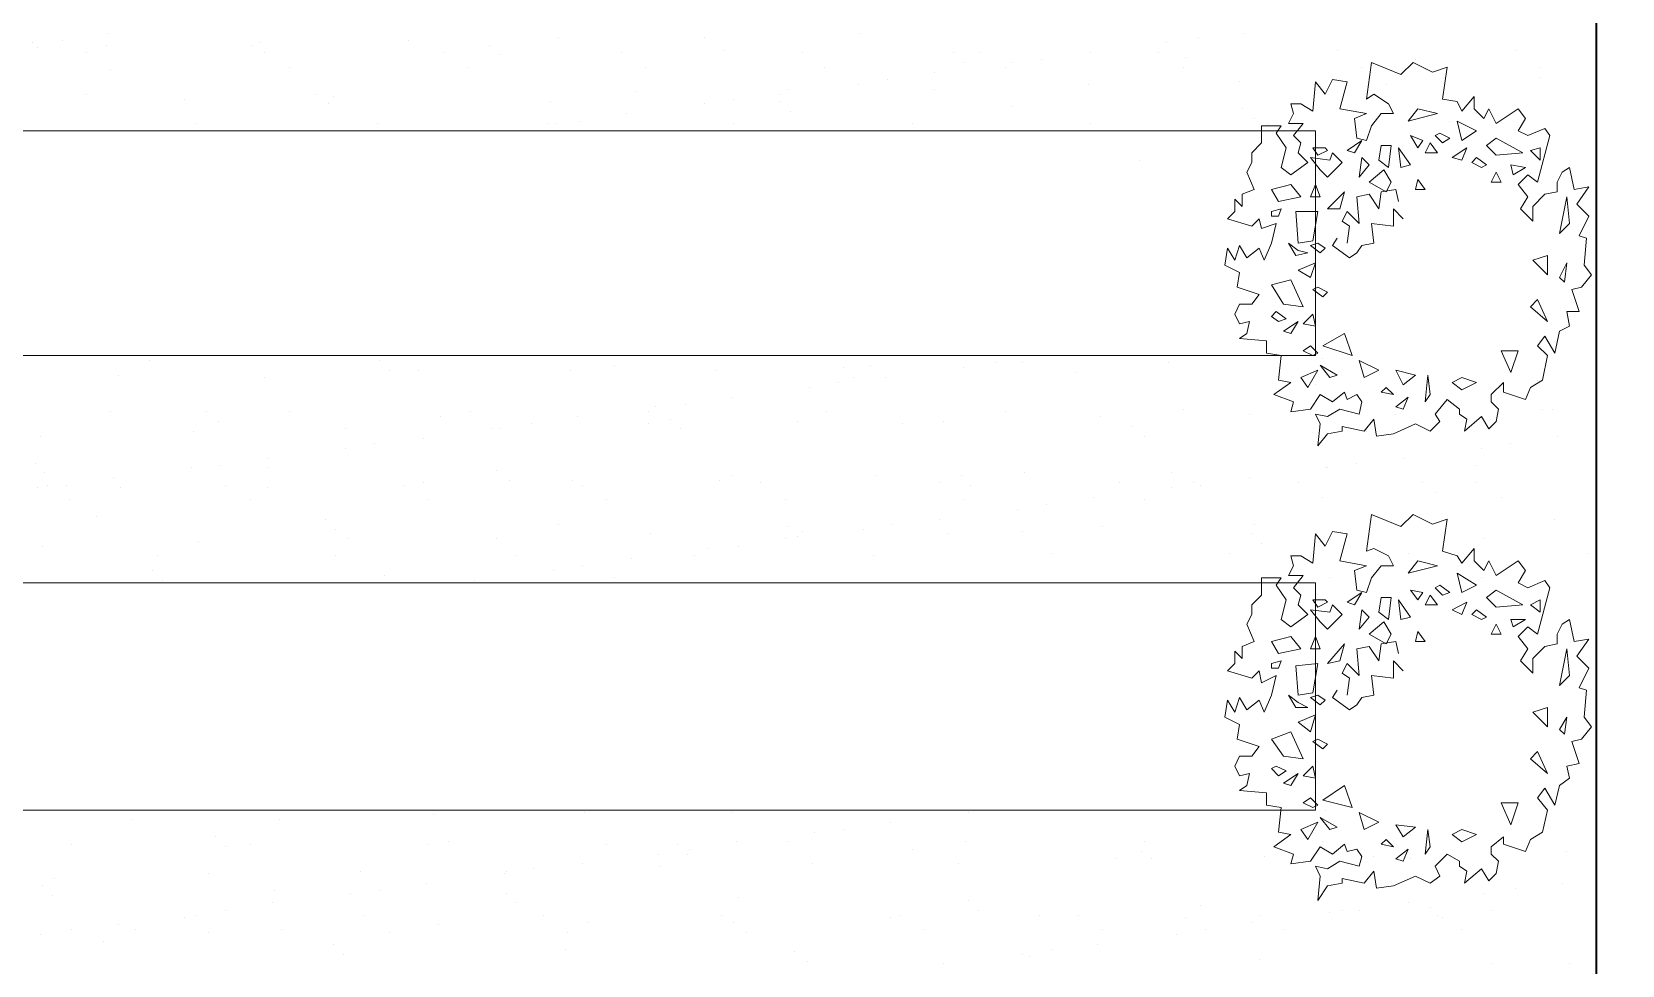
# Model space of a CAD drawing. Header units: millimetres. Extents: x 51.3 to 71.5, y 31.8 to 61.9.
# Drawn here: x 67.231 to 70.046, y 42.506 to 44.158 of the extents above; entities that cross this region are included whole.
import ezdxf

# ---------------------------------------------------------------- set-up
doc = ezdxf.new("R2010")
doc.units = ezdxf.units.MM
for name, color, linetype, true_color in [('PDF_05-hatch', 7, 'Continuous', 0x136633), ('PDF_Bloco', 7, 'Continuous', 0xf0f0f0), ('PDF_PISO', 7, 'Continuous', 0xb9b9b9), ('PDF_Vegetação', 7, 'Continuous', 0x00dd37)]:
    doc.layers.add(name, color=color, linetype=linetype, true_color=true_color)
doc.layers.add('PDF_COTAS', color=1, linetype='Continuous')
doc.layers.add('PDF_Parede Corte', color=7, linetype='Continuous')

msp = doc.modelspace()

# ---------------------------------------------------------------- linework, layer by layer
at = {"layer": 'PDF_05-hatch', "lineweight": 5}
for points in [[(69.6671, 44), (69.719, 44.013), (69.6844, 44.0216)], [(69.7536, 44), (69.7882, 43.9827), (69.7622, 43.9654)], [(69.559, 43.9481), (69.572, 43.9438), (69.5849, 43.9654)], [(69.6714, 43.9741), (69.693, 43.9654), (69.6844, 43.9525)], [(69.7147, 43.9741), (69.7276, 43.9611), (69.7406, 43.9697), (69.7233, 43.9784)], [(69.8703, 43.9438), (69.8227, 43.9395), (69.8055, 43.9568), (69.8227, 43.9697)], [(69.4942, 43.9352), (69.5114, 43.9135), (69.5244, 43.9006), (69.5504, 43.9265), (69.5331, 43.9438), (69.5287, 43.9308)], [(69.4985, 43.9525), (69.5071, 43.9395), (69.5244, 43.9481), (69.5201, 43.9525)], [(69.6152, 43.9308), (69.6325, 43.9179), (69.6368, 43.9568), (69.6195, 43.9568)], [(69.6498, 43.9525), (69.6714, 43.9222), (69.6541, 43.9179)], [(69.6974, 43.9438), (69.719, 43.9438), (69.706, 43.9611)], [(69.7449, 43.9352), (69.7622, 43.9308), (69.7709, 43.9525)], [(69.8833, 43.9481), (69.9006, 43.9308), (69.9006, 43.9525)], [(69.5849, 43.9352), (69.5979, 43.9222), (69.5806, 43.9006)], [(69.5979, 43.8919), (69.6282, 43.8746), (69.6368, 43.8919), (69.6239, 43.9135)], [(69.7795, 43.9265), (69.7968, 43.9179), (69.8055, 43.9222), (69.7882, 43.9352)], [(69.8141, 43.8919), (69.8314, 43.8919), (69.8227, 43.9092)], [(69.8487, 43.9222), (69.853, 43.9049), (69.8746, 43.9179)], [(69.425, 43.879), (69.4379, 43.8573), (69.4769, 43.866), (69.4596, 43.8876)], [(69.4942, 43.866), (69.5114, 43.866), (69.5028, 43.8876)], [(69.6801, 43.879), (69.6974, 43.879), (69.6844, 43.8962)], [(69.5244, 43.8444), (69.546, 43.8444), (69.5547, 43.8746)], [(69.425, 43.8314), (69.4379, 43.8314), (69.4423, 43.8444), (69.425, 43.84)], [(69.4725, 43.7838), (69.4985, 43.7882), (69.5071, 43.84), (69.4682, 43.84)], [(69.4898, 43.7665), (69.4682, 43.7622), (69.4552, 43.7838), (69.4725, 43.7709)], [(69.4942, 43.7795), (69.5114, 43.7665), (69.5201, 43.7752), (69.5071, 43.7838)], [(69.4725, 43.7363), (69.4942, 43.7233), (69.5028, 43.7492)], [(69.9135, 43.7276), (69.8876, 43.7536), (69.9135, 43.7622)], [(69.425, 43.7103), (69.4466, 43.6757), (69.4812, 43.6714), (69.4596, 43.719)], [(69.4985, 43.7017), (69.5158, 43.6887), (69.5244, 43.6974), (69.5071, 43.706)], [(69.8833, 43.6714), (69.8962, 43.6844), (69.9135, 43.6455)], [(69.425, 43.6541), (69.4379, 43.6455), (69.4509, 43.6498), (69.4336, 43.6628)], [(69.4812, 43.6412), (69.5028, 43.6368), (69.4985, 43.6584)], [(69.4466, 43.6282), (69.4596, 43.6239), (69.4725, 43.6455)], [(69.4812, 43.5936), (69.4985, 43.5849), (69.5071, 43.5893), (69.4942, 43.6022)], [(69.5158, 43.6022), (69.5677, 43.5849), (69.5547, 43.6239)], [(69.5806, 43.5763), (69.5893, 43.546), (69.6152, 43.559)], [(69.8487, 43.5547), (69.8314, 43.5936), (69.8617, 43.5936)], [(69.4898, 43.5287), (69.5071, 43.559), (69.4769, 43.546)], [(69.5114, 43.5677), (69.5287, 43.546), (69.5417, 43.5504)], [(69.6455, 43.559), (69.6585, 43.5331), (69.6801, 43.5504)], [(69.7017, 43.5504), (69.706, 43.5158), (69.6974, 43.5028)], [(69.7449, 43.5374), (69.7622, 43.5244), (69.7882, 43.5374), (69.7622, 43.546)], [(69.6195, 43.5201), (69.6412, 43.5158), (69.6282, 43.5287)], [(69.6455, 43.4942), (69.6585, 43.4898), (69.6671, 43.5114)], [(69.6671, 43.2001), (69.719, 43.2131), (69.6844, 43.2218)], [(69.7147, 43.1742), (69.7276, 43.1612), (69.7406, 43.1656), (69.7233, 43.1785)], [(69.7536, 43.2001), (69.7882, 43.1785), (69.7622, 43.1656)], [(69.4985, 43.1526), (69.5071, 43.1396), (69.5244, 43.1483), (69.5201, 43.1526)], [(69.559, 43.1483), (69.572, 43.1439), (69.5849, 43.1656)], [(69.6152, 43.131), (69.6325, 43.118), (69.6368, 43.1569), (69.6195, 43.1569)], [(69.6498, 43.1526), (69.6714, 43.1223), (69.6541, 43.118)], [(69.6714, 43.1699), (69.693, 43.1656), (69.6844, 43.1526)], [(69.6974, 43.1439), (69.719, 43.1439), (69.706, 43.1612)], [(69.7449, 43.1353), (69.7622, 43.1266), (69.7709, 43.1483)], [(69.8703, 43.1439), (69.8227, 43.1396), (69.8055, 43.1569), (69.8227, 43.1699)], [(69.8833, 43.1439), (69.9006, 43.131), (69.9006, 43.1526)], [(69.4942, 43.1353), (69.5114, 43.1137), (69.5244, 43.1007), (69.5504, 43.1266), (69.5331, 43.1439), (69.5287, 43.131)], [(69.5849, 43.1353), (69.5979, 43.1223), (69.5806, 43.1007)], [(69.7795, 43.1266), (69.7968, 43.118), (69.8055, 43.1223), (69.7882, 43.1353)], [(69.5979, 43.0921), (69.6282, 43.0748), (69.6368, 43.0921), (69.6239, 43.1137)], [(69.6801, 43.0791), (69.6974, 43.0791), (69.6844, 43.0964)], [(69.8141, 43.0921), (69.8314, 43.0921), (69.8227, 43.1094)], [(69.8487, 43.118), (69.853, 43.105), (69.8746, 43.118)], [(69.425, 43.0791), (69.4379, 43.0575), (69.4769, 43.0661), (69.4596, 43.0877)], [(69.4942, 43.0661), (69.5114, 43.0661), (69.5028, 43.0877)], [(69.5244, 43.0402), (69.546, 43.0445), (69.5547, 43.0748)], [(69.425, 43.0315), (69.4379, 43.0315), (69.4423, 43.0445), (69.425, 43.0402)], [(69.4725, 42.984), (69.4985, 42.9883), (69.5071, 43.0402), (69.4682, 43.0359)], [(69.4898, 42.9623), (69.4682, 42.9623), (69.4552, 42.984), (69.4725, 42.971)], [(69.4942, 42.9796), (69.5114, 42.9667), (69.5201, 42.9753), (69.5071, 42.984)], [(69.9135, 42.9278), (69.8876, 42.9537), (69.9135, 42.9623)], [(69.4725, 42.9364), (69.4942, 42.9191), (69.5028, 42.9494)], [(69.425, 42.9061), (69.4466, 42.8759), (69.4812, 42.8716), (69.4596, 42.9191)], [(69.4985, 42.9018), (69.5158, 42.8888), (69.5244, 42.8975), (69.5071, 42.9061)], [(69.8833, 42.8716), (69.8962, 42.8845), (69.9135, 42.8456)], [(69.425, 42.8543), (69.4379, 42.8413), (69.4509, 42.8499), (69.4336, 42.8586)], [(69.4466, 42.8283), (69.4596, 42.824), (69.4725, 42.8456)], [(69.4812, 42.8413), (69.5028, 42.837), (69.4985, 42.8586)], [(69.5158, 42.7981), (69.5677, 42.7851), (69.5547, 42.824)], [(69.4812, 42.7937), (69.4985, 42.7851), (69.5071, 42.7894), (69.4942, 42.8024)], [(69.8487, 42.7548), (69.8314, 42.7937), (69.8617, 42.7937)], [(69.4898, 42.7289), (69.5071, 42.7591), (69.4769, 42.7462)], [(69.5114, 42.7678), (69.5287, 42.7462), (69.5417, 42.7505)], [(69.5806, 42.7764), (69.5893, 42.7462), (69.6152, 42.7591)], [(69.6455, 42.7548), (69.6585, 42.7332), (69.6801, 42.7505)], [(69.6195, 42.7202), (69.6412, 42.7159), (69.6282, 42.7289)], [(69.7017, 42.7462), (69.706, 42.7159), (69.6974, 42.7029)], [(69.7449, 42.7375), (69.7622, 42.7246), (69.7882, 42.7375), (69.7622, 42.7462)], [(69.6455, 42.6943), (69.6585, 42.69), (69.6671, 42.7116)]]:
    msp.add_lwpolyline(points, close=True, dxfattribs=at)
for points in [[(69.559, 43.7838), (69.5633, 43.8141), (69.5504, 43.8227), (69.559, 43.84), (69.5806, 43.8184), (69.5763, 43.866), (69.5979, 43.8703), (69.6152, 43.8444), (69.6195, 43.8746), (69.6455, 43.879), (69.6498, 43.8573)], [(69.6585, 43.8271), (69.6412, 43.8444), (69.6412, 43.8141), (69.6022, 43.8184), (69.6066, 43.7838), (69.5849, 43.7795), (69.5763, 43.7665), (69.5633, 43.7579), (69.5331, 43.7795), (69.5417, 43.7925)], [(69.559, 42.984), (69.5633, 43.0142), (69.5504, 43.0229), (69.559, 43.0402), (69.5806, 43.0186), (69.5763, 43.0661), (69.5979, 43.0704), (69.6152, 43.0445), (69.6195, 43.0748), (69.6455, 43.0791), (69.6498, 43.0575)], [(69.6585, 43.0272), (69.6412, 43.0445), (69.6412, 43.0142), (69.6022, 43.0186), (69.6066, 42.984), (69.5849, 42.9796), (69.5763, 42.9667), (69.5633, 42.958), (69.5331, 42.9796), (69.5417, 42.9926)]]:
    msp.add_lwpolyline(points, dxfattribs=at)
at = {"layer": 'PDF_Bloco', "lineweight": 5}
msp.add_lwpolyline([(69.1915, 43.9308), (69.1915, 43.9308)], dxfattribs=at)
at = {"layer": 'PDF_COTAS', "color": 114, "lineweight": 5, "true_color": 0x139a47}
for points in [[(69.8876, 43.8227), (69.8876, 43.8487), (69.9092, 43.8703), (69.9308, 43.8746), (69.9308, 43.8919), (69.9395, 43.9092), (69.9525, 43.9179), (69.9611, 43.879), (69.987, 43.8833), (69.9654, 43.853), (69.987, 43.8314), (69.9698, 43.7968), (69.9827, 43.7925), (69.9784, 43.7449), (69.9914, 43.7276), (69.9741, 43.706), (69.9568, 43.7017), (69.9698, 43.6628), (69.9481, 43.6628), (69.9525, 43.6368), (69.9352, 43.6282), (69.9265, 43.5893), (69.9092, 43.6195), (69.8962, 43.6022), (69.9135, 43.5849), (69.9049, 43.5417), (69.8833, 43.5287), (69.8746, 43.5071), (69.8357, 43.5201), (69.8357, 43.5374), (69.8141, 43.5158), (69.8141, 43.5028), (69.8271, 43.4898), (69.8227, 43.4682), (69.8098, 43.4552), (69.7968, 43.4769), (69.7665, 43.4509), (69.7709, 43.4725), (69.7579, 43.4812), (69.7579, 43.4898), (69.7363, 43.5071), (69.7147, 43.4812), (69.7233, 43.4682), (69.706, 43.4509), (69.6801, 43.4639), (69.6412, 43.4466), (69.6109, 43.4423), (69.6066, 43.4725), (69.5893, 43.4509), (69.5504, 43.4596), (69.5504, 43.4509), (69.5244, 43.4466), (69.5071, 43.425), (69.5114, 43.4639), (69.5028, 43.4812), (69.5244, 43.4769), (69.546, 43.4898), (69.5806, 43.4812), (69.5849, 43.5028), (69.5763, 43.5158), (69.559, 43.5071), (69.5547, 43.5201), (69.5331, 43.5028), (69.5114, 43.5158), (69.4942, 43.4898), (69.4596, 43.4855), (69.4639, 43.5028), (69.4293, 43.5158), (69.4596, 43.5374), (69.4379, 43.5417), (69.4423, 43.5849), (69.4163, 43.5893), (69.4163, 43.6109), (69.3688, 43.6152), (69.3817, 43.6239), (69.3861, 43.6455), (69.3688, 43.6412), (69.3601, 43.6584), (69.3688, 43.6757), (69.3904, 43.6757), (69.4034, 43.693), (69.3644, 43.706), (69.3688, 43.732), (69.3428, 43.7449), (69.3472, 43.7752), (69.3601, 43.7536), (69.3688, 43.7795), (69.3817, 43.7579), (69.4034, 43.7752), (69.412, 43.7536), (69.425, 43.7838), (69.4336, 43.8184), (69.4077, 43.8098), (69.4034, 43.8271), (69.3904, 43.8141), (69.3472, 43.8271), (69.3601, 43.84), (69.3601, 43.8617), (69.3731, 43.8487), (69.3731, 43.8703), (69.3947, 43.879), (69.3817, 43.9092), (69.3904, 43.9265), (69.3904, 43.9438), (69.4077, 43.9611), (69.4077, 43.9914), (69.4423, 43.9914), (69.4336, 43.9784), (69.4509, 43.9525), (69.4423, 43.9179), (69.4596, 43.9049), (69.4898, 43.9265), (69.4725, 43.9438), (69.4769, 43.9611), (69.4639, 43.9741), (69.4812, 43.9957), (69.4552, 43.9957), (69.4639, 44.013), (69.4596, 44.0303), (69.4769, 44.0303), (69.4985, 44.0173), (69.5028, 44.0692), (69.5201, 44.0476), (69.5331, 44.0735), (69.559, 44.0692), (69.546, 44.0216), (69.5936, 44.013), (69.572, 44.0043), (69.5763, 43.9697), (69.5936, 43.9654), (69.6022, 43.9914), (69.6195, 44.013), (69.6412, 44.013), (69.6325, 44.0303), (69.6066, 44.0476), (69.5936, 44.0389), (69.6022, 44.1038), (69.6541, 44.0822), (69.6757, 44.1038), (69.7103, 44.0865), (69.7363, 44.0951), (69.7276, 44.0389), (69.7536, 44.0346), (69.7622, 44.0173), (69.7838, 44.0432), (69.7838, 44.0216), (69.8011, 44.0043), (69.8098, 44.0216), (69.8227, 43.9957), (69.8617, 44.0216), (69.8746, 44.0043), (69.8617, 43.9827), (69.879, 43.9741), (69.9092, 43.987), (69.9179, 43.9741), (69.8962, 43.8919), (69.879, 43.9049), (69.8617, 43.8876), (69.879, 43.866), (69.866, 43.8444)], [(69.8876, 43.0229), (69.8876, 43.0488), (69.9092, 43.0704), (69.9308, 43.0748), (69.9308, 43.0921), (69.9395, 43.1094), (69.9525, 43.118), (69.9611, 43.0791), (69.987, 43.0834), (69.9654, 43.0531), (69.987, 43.0315), (69.9698, 42.9969), (69.9827, 42.9926), (69.9784, 42.9451), (69.9914, 42.9278), (69.9741, 42.9061), (69.9568, 42.9018), (69.9698, 42.8629), (69.9481, 42.8586), (69.9525, 42.837), (69.9352, 42.824), (69.9265, 42.7894), (69.9092, 42.8197), (69.8962, 42.8024), (69.9135, 42.7808), (69.9049, 42.7418), (69.8833, 42.7289), (69.8746, 42.7073), (69.8357, 42.7202), (69.8357, 42.7332), (69.8141, 42.7159), (69.8141, 42.7029), (69.8271, 42.69), (69.8227, 42.6683), (69.8098, 42.6554), (69.7968, 42.677), (69.7665, 42.6511), (69.7709, 42.6727), (69.7579, 42.6813), (69.7579, 42.69), (69.7363, 42.7029), (69.7147, 42.6813), (69.7233, 42.664), (69.706, 42.6511), (69.6801, 42.664), (69.6412, 42.6467), (69.6109, 42.6424), (69.6066, 42.6727), (69.5893, 42.6511), (69.5504, 42.6597), (69.5504, 42.6511), (69.5244, 42.6467), (69.5071, 42.6208), (69.5114, 42.664), (69.5028, 42.6813), (69.5244, 42.677), (69.546, 42.69), (69.5806, 42.6813), (69.5849, 42.6986), (69.5763, 42.7116), (69.559, 42.7073), (69.5547, 42.7202), (69.5331, 42.7029), (69.5114, 42.7159), (69.4942, 42.69), (69.4596, 42.6856), (69.4639, 42.7029), (69.4293, 42.7159), (69.4596, 42.7375), (69.4379, 42.7418), (69.4423, 42.7851), (69.4163, 42.7894), (69.4163, 42.811), (69.3688, 42.8153), (69.3817, 42.824), (69.3861, 42.8456), (69.3688, 42.8413), (69.3601, 42.8586), (69.3688, 42.8759), (69.3904, 42.8759), (69.4034, 42.8932), (69.3644, 42.9061), (69.3688, 42.9321), (69.3428, 42.9451), (69.3472, 42.9753), (69.3601, 42.9537), (69.3688, 42.9796), (69.3817, 42.958), (69.4034, 42.9753), (69.412, 42.9537), (69.425, 42.984), (69.4336, 43.0186), (69.4077, 43.0056), (69.4034, 43.0272), (69.3904, 43.0142), (69.3472, 43.0272), (69.3601, 43.0402), (69.3601, 43.0618), (69.3731, 43.0488), (69.3731, 43.0704), (69.3947, 43.0791), (69.3817, 43.1094), (69.3904, 43.1266), (69.3904, 43.1439), (69.4077, 43.1612), (69.4077, 43.1915), (69.4423, 43.1915), (69.4336, 43.1785), (69.4509, 43.1526), (69.4423, 43.118), (69.4596, 43.105), (69.4898, 43.1266), (69.4725, 43.1439), (69.4769, 43.1612), (69.4639, 43.1742), (69.4812, 43.1958), (69.4552, 43.1958), (69.4639, 43.2131), (69.4596, 43.2304), (69.4769, 43.2304), (69.4985, 43.2174), (69.5028, 43.2693), (69.5201, 43.2477), (69.5331, 43.2736), (69.559, 43.2693), (69.546, 43.2218), (69.5936, 43.2131), (69.572, 43.2045), (69.5763, 43.1699), (69.5936, 43.1656), (69.6022, 43.1915), (69.6195, 43.2131), (69.6412, 43.2131), (69.6325, 43.2304), (69.6066, 43.2434), (69.5936, 43.2391), (69.6022, 43.3039), (69.6541, 43.2823), (69.6757, 43.3039), (69.7103, 43.2866), (69.7363, 43.2953), (69.7276, 43.2391), (69.7536, 43.2304), (69.7622, 43.2174), (69.7838, 43.2434), (69.7838, 43.2218), (69.8011, 43.2045), (69.8098, 43.2218), (69.8227, 43.1958), (69.8617, 43.2218), (69.8746, 43.2045), (69.8617, 43.1829), (69.879, 43.1742), (69.9092, 43.1872), (69.9179, 43.1742), (69.8962, 43.0921), (69.879, 43.105), (69.8617, 43.0877), (69.879, 43.0661), (69.866, 43.0445)]]:
    msp.add_lwpolyline(points, close=True, dxfattribs=at)
at = {"layer": 'PDF_COTAS', "color": 109, "lineweight": 5, "true_color": 0x136633}
for points in [[(69.9352, 43.8011), (69.9525, 43.8184), (69.9481, 43.866)], [(69.9352, 43.7233), (69.9438, 43.7147), (69.9481, 43.7492)], [(69.9352, 43.0013), (69.9525, 43.0186), (69.9481, 43.0661)], [(69.9352, 42.9234), (69.9438, 42.9148), (69.9481, 42.9451)]]:
    msp.add_lwpolyline(points, close=True, dxfattribs=at)
at = {"layer": 'PDF_Parede Corte', "lineweight": 35}
msp.add_lwpolyline([(70.1513, 58.0474), (53.4147, 58.0474), (53.4147, 44.4713), (53.5617, 44.4713), (53.5617, 57.8961), (65.1965, 57.8961), (65.1965, 57.1481), (65.3435, 57.1481), (65.3435, 57.8961), (68.3441, 57.8961), (68.3441, 57.2086), (68.4954, 57.2086), (68.4954, 57.8961), (70, 57.8961), (70, 54.8955), (69.252, 54.8955), (69.252, 54.7485), (70, 54.7485), (70, 39.5813), (69.5028, 39.5813), (69.5028, 39.43), (70.1513, 39.43), (70.1513, 58.0474), (70.1513, 39.43)], dxfattribs=at)
at = {"layer": 'PDF_PISO', "lineweight": 5}
for points in [[(64.5004, 43.9827), (69.5028, 43.9827), (69.5028, 43.5849), (64.5004, 43.5849)], [(64.5004, 43.1829), (69.5028, 43.1829), (69.5028, 42.7808), (64.5004, 42.7808)]]:
    msp.add_lwpolyline(points, close=True, dxfattribs=at)
at = {"layer": 'PDF_Vegetação', "lineweight": 5}
for points in [[(67.2329, 44.1384), (67.2329, 44.1384)], [(67.2848, 44.1427), (67.2848, 44.1427)], [(67.3626, 44.134), (67.3626, 44.134)], [(67.3669, 44.1557), (67.3669, 44.1557)], [(67.622, 44.134), (67.622, 44.134)], [(67.635, 44.1384), (67.635, 44.1384)], [(67.8987, 44.1427), (67.8987, 44.1427)], [(68.0414, 44.134), (68.0414, 44.134)], [(68.1625, 44.147), (68.1625, 44.147)], [(68.4219, 44.147), (68.4219, 44.147)], [(68.6986, 44.1557), (68.6986, 44.1557)], [(69.2391, 44.1384), (69.2391, 44.1384)], [(69.2953, 44.147), (69.2953, 44.147)], [(69.3774, 44.1557), (69.3774, 44.1557)], [(67.2416, 44.1297), (67.2416, 44.1297)], [(67.328, 44.1211), (67.328, 44.1211)], [(67.6437, 44.1211), (67.6437, 44.1211)], [(67.9593, 44.1211), (67.9593, 44.1211)], [(68.0587, 44.1168), (68.0587, 44.1168)], [(68.2749, 44.1211), (68.2749, 44.1211)], [(68.4565, 44.1254), (68.4565, 44.1254)], [(68.5948, 44.1211), (68.5948, 44.1211)], [(68.8629, 44.1211), (68.8629, 44.1211)], [(68.9105, 44.1211), (68.9105, 44.1211)], [(69.0186, 44.1081), (69.0186, 44.1081)], [(69.105, 44.1211), (69.105, 44.1211)], [(69.2261, 44.1211), (69.2261, 44.1211)], [(69.2737, 44.1124), (69.2737, 44.1124)], [(69.5417, 44.1254), (69.5417, 44.1254)], [(69.6801, 44.1081), (69.6801, 44.1081)], [(69.8573, 44.1254), (69.8573, 44.1254)], [(67.3713, 44.0908), (67.3713, 44.0908)], [(67.6869, 44.0951), (67.6869, 44.0951)], [(68.0025, 44.0951), (68.0025, 44.0951)], [(68.3181, 44.0951), (68.3181, 44.0951)], [(68.6338, 44.0951), (68.6338, 44.0951)], [(68.8283, 44.0865), (68.8283, 44.0865)], [(68.8802, 44.1038), (68.8802, 44.1038)], [(68.9537, 44.0951), (68.9537, 44.0951)], [(68.9667, 44.1038), (68.9667, 44.1038)], [(69.2693, 44.0951), (69.2693, 44.0951)], [(69.5849, 44.0951), (69.5849, 44.0951)], [(69.6974, 44.0908), (69.6974, 44.0908)], [(69.9006, 44.0951), (69.9006, 44.0951)], [(69.9006, 44.0778), (69.9006, 44.0778)], [(68.3008, 44.0519), (68.3008, 44.0519)], [(68.5689, 44.0562), (68.5689, 44.0562)], [(68.6943, 44.0649), (68.6943, 44.0649)], [(68.7462, 44.0735), (68.7462, 44.0735)], [(68.8283, 44.0562), (68.8283, 44.0562)], [(69.1007, 44.0649), (69.1007, 44.0649)], [(69.3688, 44.0692), (69.3688, 44.0692)], [(69.6282, 44.0649), (69.6282, 44.0649)], [(67.328, 44.0476), (67.328, 44.0476)], [(67.501, 44.0389), (67.501, 44.0389)], [(67.7344, 44.0476), (67.7344, 44.0476)], [(67.7561, 44.0303), (67.7561, 44.0303)], [(67.7647, 44.0432), (67.7647, 44.0432)], [(68.1495, 44.0346), (68.1495, 44.0346)], [(68.4219, 44.0303), (68.4219, 44.0303)], [(68.4738, 44.0389), (68.4738, 44.0389)], [(68.5559, 44.0476), (68.5559, 44.0476)], [(68.5559, 44.0346), (68.5559, 44.0346)], [(68.9667, 44.026), (68.9667, 44.026)], [(69.3731, 44.0216), (69.3731, 44.0216)], [(67.5226, 43.9957), (67.5226, 43.9957)], [(67.8425, 43.9957), (67.8425, 43.9957)], [(68.1452, 43.9957), (68.1452, 43.9957)], [(68.1582, 43.9957), (68.1582, 43.9957)], [(68.2014, 44), (68.2014, 44)], [(68.2835, 44.013), (68.2835, 44.013)], [(68.4738, 43.9957), (68.4738, 43.9957)], [(68.5732, 44.0173), (68.5732, 44.0173)], [(68.7894, 43.9957), (68.7894, 43.9957)], [(69.105, 43.9957), (69.105, 43.9957)], [(69.3947, 44.0043), (69.3947, 44.0043)], [(69.4207, 43.9957), (69.4207, 43.9957)], [(69.7406, 44), (69.7406, 44)], [(69.7882, 44.013), (69.7882, 44.013)], [(67.4404, 43.5763), (67.4404, 43.5763)], [(67.8469, 43.5763), (67.8469, 43.5763)], [(68.9364, 43.572), (68.9364, 43.572)], [(68.984, 43.572), (68.984, 43.572)], [(69.2434, 43.572), (69.2434, 43.572)], [(69.5158, 43.5806), (69.5158, 43.5806)], [(67.3842, 43.5504), (67.3842, 43.5504)], [(67.6437, 43.546), (67.6437, 43.546)], [(67.8642, 43.559), (67.8642, 43.559)], [(67.916, 43.559), (67.916, 43.559)], [(68.1841, 43.559), (68.1841, 43.559)], [(68.2619, 43.5677), (68.2619, 43.5677)], [(68.4435, 43.559), (68.4435, 43.559)], [(68.6683, 43.5633), (68.6683, 43.5633)], [(68.6856, 43.546), (68.6856, 43.546)], [(68.7159, 43.5677), (68.7159, 43.5677)], [(68.7418, 43.546), (68.7418, 43.546)], [(68.8802, 43.5633), (68.8802, 43.5633)], [(69.0791, 43.5547), (69.0791, 43.5547)], [(69.4855, 43.5504), (69.4855, 43.5504)], [(68.6078, 43.5287), (68.6078, 43.5287)], [(68.6597, 43.5374), (68.6597, 43.5374)], [(69.5028, 43.5331), (69.5028, 43.5331)], [(69.8962, 43.5417), (69.8962, 43.5417)], [(68.3354, 43.4942), (68.3354, 43.4942)], [(68.3873, 43.4985), (68.3873, 43.4985)], [(68.4695, 43.5114), (68.4695, 43.5114)], [(69.2693, 43.4898), (69.2693, 43.4898)], [(69.5849, 43.4898), (69.5849, 43.4898)], [(69.9049, 43.4898), (69.9049, 43.4898)], [(69.9222, 43.4898), (69.9222, 43.4898)], [(67.3713, 43.4855), (67.3713, 43.4855)], [(67.5399, 43.4855), (67.5399, 43.4855)], [(67.5615, 43.4682), (67.5615, 43.4682)], [(67.6869, 43.4855), (67.6869, 43.4855)], [(67.955, 43.4769), (67.955, 43.4769)], [(68.0068, 43.4855), (68.0068, 43.4855)], [(68.1149, 43.4639), (68.1149, 43.4639)], [(68.1971, 43.4769), (68.1971, 43.4769)], [(68.3225, 43.4855), (68.3225, 43.4855)], [(68.3225, 43.4639), (68.3225, 43.4639)], [(68.3614, 43.4725), (68.3614, 43.4725)], [(68.5862, 43.4682), (68.5862, 43.4682)], [(68.6381, 43.4855), (68.6381, 43.4855)], [(68.7721, 43.4639), (68.7721, 43.4639)], [(68.8456, 43.4682), (68.8456, 43.4682)], [(68.9537, 43.4855), (68.9537, 43.4855)], [(69.1223, 43.4769), (69.1223, 43.4769)], [(69.1785, 43.4596), (69.1785, 43.4596)], [(69.3861, 43.4812), (69.3861, 43.4812)], [(69.6455, 43.4812), (69.6455, 43.4812)], [(67.2459, 43.4423), (67.2459, 43.4423)], [(67.5183, 43.4509), (67.5183, 43.4509)], [(67.7863, 43.4552), (67.7863, 43.4552)], [(67.8382, 43.4293), (67.8382, 43.4293)], [(67.9247, 43.4379), (67.9247, 43.4379)], [(68.0457, 43.4552), (68.0457, 43.4552)], [(68.0587, 43.4552), (68.0587, 43.4552)], [(68.3787, 43.4552), (68.3787, 43.4552)], [(69.2001, 43.4423), (69.2001, 43.4423)], [(69.5936, 43.4509), (69.5936, 43.4509)], [(69.8487, 43.4293), (69.8487, 43.4293)], [(69.9308, 43.4423), (69.9308, 43.4423)], [(70, 43.4466), (70, 43.4466)], [(67.648, 43.4034), (67.648, 43.4034)], [(67.7863, 43.4207), (67.7863, 43.4207)], [(69.6585, 43.4034), (69.6585, 43.4034)], [(69.7968, 43.4207), (69.7968, 43.4207)], [(67.2372, 43.3947), (67.2372, 43.3947)], [(67.2545, 43.3774), (67.2545, 43.3774)], [(67.5139, 43.3861), (67.5139, 43.3861)], [(67.5658, 43.3904), (67.5658, 43.3904)], [(67.648, 43.3861), (67.648, 43.3861)], [(68.0544, 43.3817), (68.0544, 43.3817)], [(68.4695, 43.3731), (68.4695, 43.3731)], [(68.7246, 43.3731), (68.7246, 43.3731)], [(68.8759, 43.3731), (68.8759, 43.3731)], [(68.9883, 43.3774), (68.9883, 43.3774)], [(69.2477, 43.3774), (69.2477, 43.3774)], [(69.5201, 43.3861), (69.5201, 43.3861)], [(69.5244, 43.3861), (69.5244, 43.3861)], [(69.5763, 43.3947), (69.5763, 43.3947)], [(69.7882, 43.3904), (69.7882, 43.3904)], [(67.2416, 43.3515), (67.2416, 43.3515)], [(67.2589, 43.3558), (67.2589, 43.3558)], [(67.2934, 43.3558), (67.2934, 43.3558)], [(67.3756, 43.3688), (67.3756, 43.3688)], [(67.3886, 43.3515), (67.3886, 43.3515)], [(67.5745, 43.3558), (67.5745, 43.3558)], [(67.648, 43.3515), (67.648, 43.3515)], [(67.8901, 43.3558), (67.8901, 43.3558)], [(67.9247, 43.3601), (67.9247, 43.3601)], [(68.076, 43.3644), (68.076, 43.3644)], [(68.1884, 43.3644), (68.1884, 43.3644)], [(68.2057, 43.3558), (68.2057, 43.3558)], [(68.4478, 43.3644), (68.4478, 43.3644)], [(68.5213, 43.3601), (68.5213, 43.3601)], [(68.837, 43.3601), (68.837, 43.3601)], [(68.8932, 43.3558), (68.8932, 43.3558)], [(69.1569, 43.3601), (69.1569, 43.3601)], [(69.2477, 43.3515), (69.2477, 43.3515)], [(69.2866, 43.3601), (69.2866, 43.3601)], [(69.2996, 43.3558), (69.2996, 43.3558)], [(69.3861, 43.3688), (69.3861, 43.3688)], [(69.4725, 43.3601), (69.4725, 43.3601)], [(69.693, 43.3601), (69.693, 43.3601)], [(69.7882, 43.3601), (69.7882, 43.3601)], [(67.2978, 43.3299), (67.2978, 43.3299)], [(67.6177, 43.3299), (67.6177, 43.3299)], [(67.9333, 43.3299), (67.9333, 43.3299)], [(68.249, 43.3299), (68.249, 43.3299)], [(68.5646, 43.3299), (68.5646, 43.3299)], [(68.8802, 43.3299), (68.8802, 43.3299)], [(69.0272, 43.3212), (69.0272, 43.3212)], [(69.1094, 43.3342), (69.1094, 43.3342)], [(69.2001, 43.3299), (69.2001, 43.3299)], [(69.5158, 43.3342), (69.5158, 43.3342)], [(69.7147, 43.3428), (69.7147, 43.3428)], [(69.8314, 43.3342), (69.8314, 43.3342)], [(67.3453, 43.2996), (67.3453, 43.2996)], [(67.7517, 43.2953), (67.7517, 43.2953)], [(68.837, 43.2953), (68.837, 43.2953)], [(68.9753, 43.3126), (68.9753, 43.3126)], [(69.9265, 43.2953), (69.9265, 43.2953)], [(67.769, 43.278), (67.769, 43.278)], [(67.7907, 43.2607), (67.7907, 43.2607)], [(68.0544, 43.2607), (68.0544, 43.2607)], [(68.1625, 43.2866), (68.1625, 43.2866)], [(68.3268, 43.2693), (68.3268, 43.2693)], [(68.5646, 43.2607), (68.5646, 43.2607)], [(68.5689, 43.2823), (68.5689, 43.2823)], [(68.5862, 43.265), (68.5862, 43.265)], [(68.5948, 43.2736), (68.5948, 43.2736)], [(68.7029, 43.278), (68.7029, 43.278)], [(68.7548, 43.2866), (68.7548, 43.2866)], [(68.8543, 43.2693), (68.8543, 43.2693)], [(68.984, 43.2736), (68.984, 43.2736)], [(69.1266, 43.2823), (69.1266, 43.2823)], [(69.3904, 43.2693), (69.3904, 43.2693)], [(69.3947, 43.2866), (69.3947, 43.2866)], [(69.6541, 43.2823), (69.6541, 43.2823)], [(69.8011, 43.2607), (69.8011, 43.2607)], [(67.2502, 43.2477), (67.2502, 43.2477)], [(67.5269, 43.2564), (67.5269, 43.2564)], [(68.4262, 43.2434), (68.4262, 43.2434)], [(68.4824, 43.2477), (68.4824, 43.2477)], [(69.0359, 43.2347), (69.0359, 43.2347)], [(69.3515, 43.2347), (69.3515, 43.2347)], [(69.4077, 43.252), (69.4077, 43.252)], [(69.6671, 43.2347), (69.6671, 43.2347)], [(69.987, 43.2347), (69.987, 43.2347)], [(67.4448, 43.2045), (67.4448, 43.2045)], [(67.4534, 43.2304), (67.4534, 43.2304)], [(67.769, 43.2304), (67.769, 43.2304)], [(68.089, 43.2304), (68.089, 43.2304)], [(68.1538, 43.2045), (68.1538, 43.2045)], [(68.2057, 43.2131), (68.2057, 43.2131)], [(68.2922, 43.2261), (68.2922, 43.2261)], [(68.4046, 43.2304), (68.4046, 43.2304)], [(68.7202, 43.2304), (68.7202, 43.2304)], [(67.4621, 43.1872), (67.4621, 43.1872)], [(67.8555, 43.1958), (67.8555, 43.1958)], [(68.0155, 43.1872), (68.0155, 43.1872)], [(68.2619, 43.1915), (68.2619, 43.1915)], [(68.677, 43.1829), (68.677, 43.1829)], [(69.5287, 43.1915), (69.5287, 43.1915)], [(69.7968, 43.1915), (69.7968, 43.1915)], [(67.4102, 42.7635), (67.4102, 42.7635)], [(67.6696, 42.7635), (67.6696, 42.7635)], [(67.942, 42.7721), (67.942, 42.7721)], [(68.21, 42.7764), (68.21, 42.7764)], [(68.4695, 42.7764), (68.4695, 42.7764)], [(68.7505, 42.7591), (68.7505, 42.7591)], [(68.8889, 42.7764), (68.8889, 42.7764)], [(69.5201, 42.7808), (69.5201, 42.7808)], [(67.5572, 42.7332), (67.5572, 42.7332)], [(68.6165, 42.7418), (68.6165, 42.7418)], [(68.6683, 42.7462), (68.6683, 42.7462)], [(67.3021, 42.7202), (67.3021, 42.7202)], [(67.5745, 42.7159), (67.5745, 42.7159)], [(67.6177, 42.7202), (67.6177, 42.7202)], [(67.9333, 42.7202), (67.9333, 42.7202)], [(67.9679, 42.7246), (67.9679, 42.7246)], [(68.249, 42.7202), (68.249, 42.7202)], [(68.3398, 42.7029), (68.3398, 42.7029)], [(68.3743, 42.7202), (68.3743, 42.7202)], [(68.3916, 42.7029), (68.3916, 42.7029)], [(68.396, 42.7116), (68.396, 42.7116)], [(68.4781, 42.7246), (68.4781, 42.7246)], [(68.5689, 42.7246), (68.5689, 42.7246)], [(68.7894, 42.7116), (68.7894, 42.7116)], [(68.8845, 42.7246), (68.8845, 42.7246)], [(69.1958, 42.7073), (69.1958, 42.7073)], [(69.2001, 42.7246), (69.2001, 42.7246)], [(69.412, 42.6986), (69.412, 42.6986)], [(69.5158, 42.7246), (69.5158, 42.7246)], [(69.6066, 42.6986), (69.6066, 42.6986)], [(69.8314, 42.7246), (69.8314, 42.7246)], [(69.9481, 42.7073), (69.9481, 42.7073)], [(67.8123, 42.6727), (67.8123, 42.6727)], [(68.0717, 42.6727), (68.0717, 42.6727)], [(68.1192, 42.677), (68.1192, 42.677)], [(68.2057, 42.6856), (68.2057, 42.6856)], [(68.3441, 42.6813), (68.3441, 42.6813)], [(68.6121, 42.6856), (68.6121, 42.6856)], [(68.8716, 42.6856), (68.8716, 42.6856)], [(69.1483, 42.6943), (69.1483, 42.6943)], [(69.2131, 42.6943), (69.2131, 42.6943)], [(69.6714, 42.6943), (69.6714, 42.6943)], [(67.2502, 42.6467), (67.2502, 42.6467)], [(67.2718, 42.6597), (67.2718, 42.6597)], [(67.5442, 42.6683), (67.5442, 42.6683)], [(67.929, 42.6511), (67.929, 42.6511)], [(68.0674, 42.6683), (68.0674, 42.6683)], [(69.8573, 42.6424), (69.8573, 42.6424)], [(69.9395, 42.6511), (69.9395, 42.6511)], [(67.2675, 42.6294), (67.2675, 42.6294)], [(67.6566, 42.6165), (67.6566, 42.6165)], [(67.6609, 42.6381), (67.6609, 42.6381)], [(67.795, 42.6338), (67.795, 42.6338)], [(67.8469, 42.6381), (67.8469, 42.6381)], [(68.0717, 42.6338), (68.0717, 42.6338)], [(68.089, 42.6165), (68.089, 42.6165)], [(68.4824, 42.6251), (68.4824, 42.6251)], [(68.8889, 42.6208), (68.8889, 42.6208)], [(69.6671, 42.6165), (69.6671, 42.6165)], [(69.8011, 42.6338), (69.8011, 42.6338)], [(67.501, 42.5905), (67.501, 42.5905)], [(67.5226, 42.5948), (67.5226, 42.5948)], [(67.5745, 42.6035), (67.5745, 42.6035)], [(67.8209, 42.5948), (67.8209, 42.5948)], [(68.1365, 42.5948), (68.1365, 42.5948)], [(68.4522, 42.5948), (68.4522, 42.5948)], [(68.7505, 42.5905), (68.7505, 42.5905)], [(68.7678, 42.5948), (68.7678, 42.5948)], [(68.9061, 42.6035), (68.9061, 42.6035)], [(69.0142, 42.5948), (69.0142, 42.5948)], [(69.0834, 42.5948), (69.0834, 42.5948)], [(69.2737, 42.5905), (69.2737, 42.5905)], [(69.2996, 42.6121), (69.2996, 42.6121)], [(69.4034, 42.5948), (69.4034, 42.5948)], [(69.5287, 42.5992), (69.5287, 42.5992)], [(69.5504, 42.6035), (69.5504, 42.6035)], [(69.5806, 42.6035), (69.5806, 42.6035)], [(69.706, 42.6078), (69.706, 42.6078)], [(69.719, 42.5948), (69.719, 42.5948)], [(69.7276, 42.5905), (69.7276, 42.5905)], [(69.8141, 42.6035), (69.8141, 42.6035)], [(67.2459, 42.5603), (67.2459, 42.5603)], [(67.3021, 42.5689), (67.3021, 42.5689)], [(67.3842, 42.5775), (67.3842, 42.5775)], [(67.4145, 42.5689), (67.4145, 42.5689)], [(67.5442, 42.5646), (67.5442, 42.5646)], [(67.6739, 42.5689), (67.6739, 42.5689)], [(67.8642, 42.5646), (67.8642, 42.5646)], [(67.9506, 42.5775), (67.9506, 42.5775)], [(68.1798, 42.5646), (68.1798, 42.5646)], [(68.2144, 42.5819), (68.2144, 42.5819)], [(68.4738, 42.5819), (68.4738, 42.5819)], [(68.4954, 42.5646), (68.4954, 42.5646)], [(68.811, 42.5689), (68.811, 42.5689)], [(69.1266, 42.5689), (69.1266, 42.5689)], [(69.2564, 42.5603), (69.2564, 42.5603)], [(69.3082, 42.5689), (69.3082, 42.5689)], [(69.3904, 42.5819), (69.3904, 42.5819)], [(69.4466, 42.5689), (69.4466, 42.5689)], [(69.7622, 42.5689), (69.7622, 42.5689)], [(67.3583, 42.5473), (67.3583, 42.5473)], [(67.7647, 42.543), (67.7647, 42.543)], [(68.1755, 42.5343), (68.1755, 42.5343)], [(68.5819, 42.53), (68.5819, 42.53)], [(69.0359, 42.5343), (69.0359, 42.5343)], [(69.118, 42.543), (69.118, 42.543)], [(67.782, 42.5257), (67.782, 42.5257)], [(68.6035, 42.5127), (68.6035, 42.5127)], [(68.8456, 42.5084), (68.8456, 42.5084)], [(68.984, 42.5257), (68.984, 42.5257)], [(68.9969, 42.5213), (68.9969, 42.5213)], [(69.4034, 42.517), (69.4034, 42.517)], [(69.8141, 42.5084), (69.8141, 42.5084)], [(69.9525, 42.5084), (69.9525, 42.5084)]]:
    msp.add_lwpolyline(points, dxfattribs=at)

doc.saveas('drawing.dxf')
